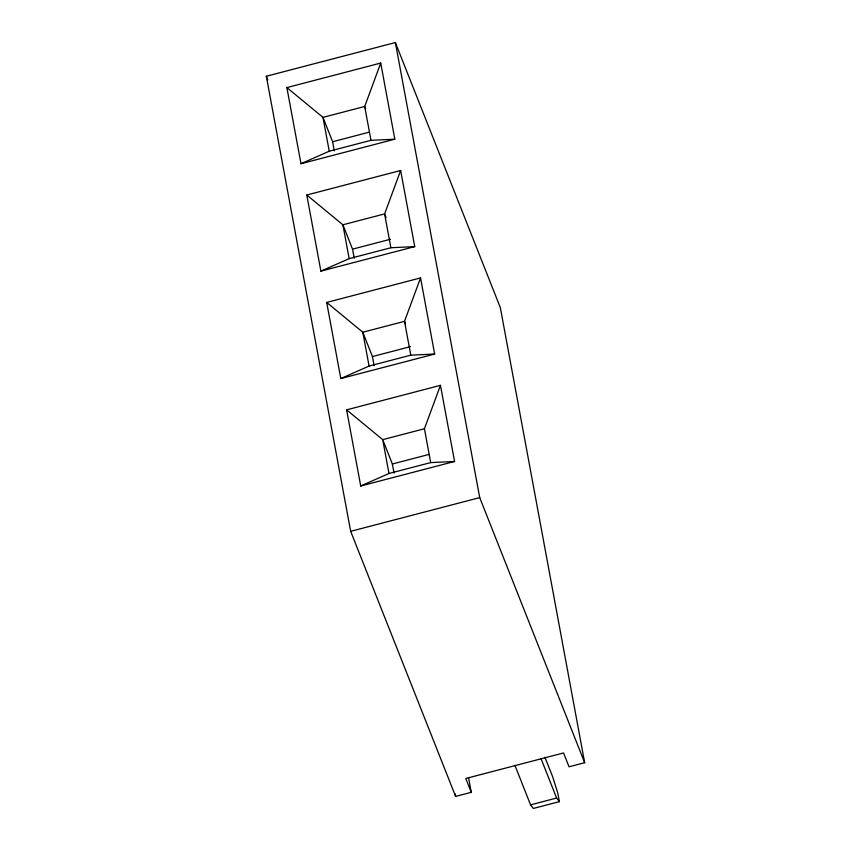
<?xml version="1.0" encoding="UTF-8"?>
<svg xmlns="http://www.w3.org/2000/svg" width="851" height="851" viewBox="0 0 851 851"><rect width="100%" height="100%" fill="white"/><g stroke="black" fill="none" stroke-linecap="round" stroke-linejoin="round"><path stroke-width="1.28" d="M380.727 63.07L364.696 106.481L370.972 140.319L394.832 139.202L380.727 63.07L286.872 87.579L300.988 163.711L394.832 139.202M400.64 170.498L384.609 213.909L390.875 247.747L414.745 246.62L400.64 170.498L306.785 195.007L320.891 271.129L414.745 246.62M420.543 277.926L404.512 321.338L410.788 355.165L434.659 354.048L420.543 277.926L326.699 302.435L340.804 378.557L434.659 354.048M454.572 461.476L430.702 462.593L424.426 428.755L440.456 385.343L346.602 409.852L360.718 485.985L454.572 461.476L440.456 385.343M300.988 163.711L329.252 151.212L370.972 140.319M320.891 271.129L349.165 258.64L390.875 247.747M340.804 378.557L369.079 366.058L410.788 355.165M360.718 485.985L388.981 473.486L430.702 462.593M266.331 76.25L395.375 42.55L500.335 307.647L584.669 762.709L569.032 766.794L563.553 752.954L465.784 778.484L471.273 792.324L455.625 796.408L350.665 531.322L266.331 76.25L267.788 79.951M286.872 87.579L322.986 117.374L332.624 141.723L369.281 132.15M306.785 195.007L342.9 224.802L352.537 249.152L390.449 239.248M326.699 302.435L362.803 332.23L372.44 356.569L410.363 346.665M424.426 428.755L382.716 439.648L346.602 409.852M388.981 473.486L382.716 439.648L392.354 463.997L429.01 454.423M350.665 531.322L479.719 497.622L584.669 762.709M530.567 804.855L556.628 798.047L559.394 801.642L533.322 808.45L530.567 804.855L514.961 765.432M365.664 108.917L364.696 106.481L322.986 117.374L329.252 151.212M386.056 217.558L384.609 213.909L342.9 224.802L349.165 258.64M405.48 323.763L404.512 321.338L362.803 332.23L369.079 366.058M544.906 757.188L552.714 776.899L557.82 793.185L559.394 801.642M541.023 758.635L556.628 798.047M395.375 42.55L479.719 497.622M468.614 777.984L471.273 792.324M455.147 793.802L455.625 796.408M332.624 141.723L334.315 150.829M352.537 249.152L354.218 258.257M372.44 356.569L374.132 365.685M392.354 463.997L394.045 473.103"/></g></svg>
